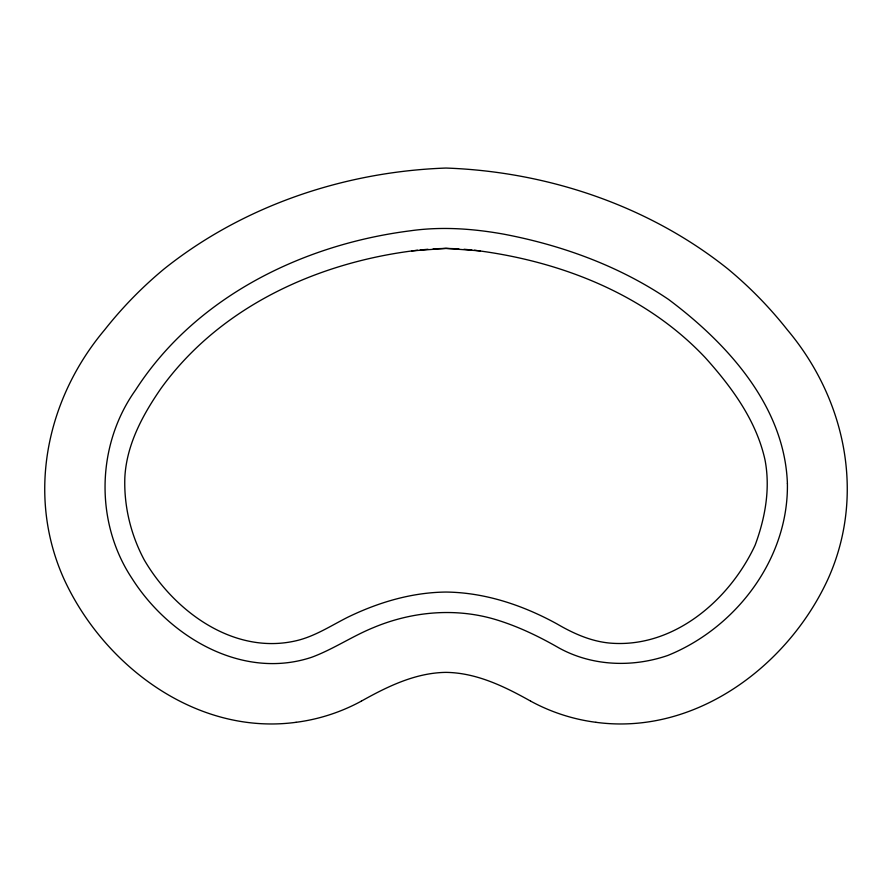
<?xml version="1.0" encoding="UTF-8"?>
<svg xmlns="http://www.w3.org/2000/svg" width="892" height="892" viewBox="0 0 892 892"><rect width="100%" height="100%" fill="white"/><g stroke="black" fill="none" stroke-linecap="round" stroke-linejoin="round"><path stroke-width="1.34" d="M361.36 701.123C387.384 686.539 415.538 672.746 446 672.378C476.462 672.746 504.616 686.539 530.64 701.123M417.579 250.239C318.857 261.824 220.335 306.123 161.006 388.421C142.731 414.847 126.631 444.484 124.858 477.231C123.787 505.887 130.745 534.721 144.259 559.942C174.353 611.555 234.027 655.263 296.211 640.746C314.675 636.442 330.698 625.872 347.423 617.398C378.141 602.423 411.636 592.399 446 592.054C485.003 592.478 522.846 605.2 556.809 623.82C573.333 633.454 591.128 641.515 610.418 643.132C673.828 648.239 729.611 600.004 755.111 545.19C765.18 518.04 770.532 488.649 765.001 459.871C756.304 420.444 731.708 387.061 705.193 357.569C645.273 294.003 559.83 260.843 474.421 250.239M420.177 249.994L427.993 249.258M411.625 250.897L446 248.389L458.822 248.846M296.066 722.308C196.92 735.699 104.152 666.313 64.079 579.22C26.124 495.25 46.339 399.114 104.62 329.873A404.366 404.366 0 0 1 164.195 268.871C243.583 205.483 344.881 171.599 446 168.053C547.119 171.599 648.417 205.483 727.805 268.871A404.366 404.366 0 0 1 787.38 329.873C845.661 399.114 865.876 495.25 827.921 579.22C787.848 666.313 695.08 735.699 595.934 722.308M433.178 248.846L446 248.389L480.353 250.897M464.007 249.258L471.823 249.994M361.36 701.123A186.584 186.584 0 0 1 296.066 722.308M595.934 722.308A186.584 186.584 0 0 1 530.64 701.123M787.391 483.375C788.729 558.615 736.234 627.79 667.762 655.475C632.372 667.64 592.232 666.224 559.128 648.038C539.047 636.487 518.107 626.385 495.896 619.639C455.689 607.474 412.059 611.421 373.547 627.567C352.284 636.186 333.251 649.276 311.709 657.259C242.211 680.418 169.001 636.855 132.072 578.529C94.697 522.288 96.314 445.052 135.539 390.083C195.415 297.058 302.31 244.642 409.829 230.872C441.183 226.356 473.005 228.597 504.047 234.217C562.35 245.345 619.226 266.061 668.554 299.444C727.37 343.453 784.57 406.038 787.391 483.375"/></g></svg>
